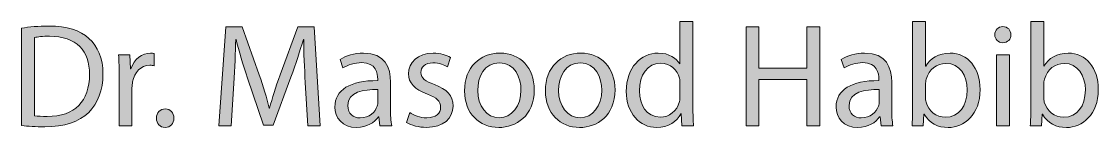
# Model space of a CAD drawing. Header units: inches. Extents: x 0.1 to 22.4, y -34.4 to -0.1.
# Drawn here: x 0.487 to 3.828, y -32.185 to -31.855 of the extents above; entities that cross this region are included whole.
import ezdxf

# ---------------------------------------------------------------- set-up
doc = ezdxf.new("R2010")
doc.units = ezdxf.units.IN
doc.header["$MEASUREMENT"] = 0
doc.layers.add('Layer 1', color=7, linetype='Continuous')

# ---------------------------------------------------------------- blocks, each defined once
blk = doc.blocks.new('block 29')
at = {"layer": 'Layer 1', "true_color": 0x231f20}
h = blk.add_hatch(color=250, dxfattribs=at)
h.dxf.hatch_style = 2
edge = h.paths.add_edge_path()
edge.add_spline(control_points=[(0.4871, -31.876), (0.5113, -31.8723), (0.5401, -31.8696), (0.5716, -31.8696), (0.6287, -31.8696), (0.6694, -31.8828), (0.6963, -31.908), (0.7237, -31.9331), (0.7397, -31.9687), (0.7397, -32.0185), (0.7397, -32.0687), (0.7242, -32.1098), (0.6954, -32.1381), (0.6666, -32.1669), (0.6191, -32.1824), (0.5593, -32.1824), (0.531, -32.1824), (0.5072, -32.1811), (0.4871, -32.1788), (0.4871, -32.1788), (0.4871, -31.876), (0.4871, -31.876)], knot_values=[0, 0, 0, 0, 1, 1, 1, 2, 2, 2, 3, 3, 3, 4, 4, 4, 5, 5, 5, 6, 6, 6, 7, 7, 7, 7], degree=3, periodic=1)
edge = h.paths.add_edge_path()
edge.add_spline(control_points=[(0.5269, -32.1482), (0.5369, -32.15), (0.5515, -32.1505), (0.5671, -32.1505), (0.652, -32.1505), (0.6981, -32.103), (0.6981, -32.0199), (0.6986, -31.9472), (0.6575, -31.9011), (0.5735, -31.9011), (0.5529, -31.9011), (0.5374, -31.9029), (0.5269, -31.9052), (0.5269, -31.9052), (0.5269, -32.1482), (0.5269, -32.1482)], knot_values=[0, 0, 0, 0, 1, 1, 1, 2, 2, 2, 3, 3, 3, 4, 4, 4, 5, 5, 5, 5], degree=3, periodic=1)
h = blk.add_hatch(color=250, dxfattribs=at)
h.dxf.hatch_style = 2
edge = h.paths.add_edge_path()
edge.add_spline(control_points=[(1.3673, -32.0445), (1.3651, -32.0016), (1.3623, -31.95), (1.3628, -31.9116), (1.3628, -31.9116), (1.3614, -31.9116), (1.3614, -31.9116), (1.3509, -31.9477), (1.3381, -31.9861), (1.3226, -32.0285), (1.3226, -32.0285), (1.2682, -32.1779), (1.2682, -32.1779), (1.2682, -32.1779), (1.2381, -32.1779), (1.2381, -32.1779), (1.2381, -32.1779), (1.1883, -32.0313), (1.1883, -32.0313), (1.1737, -31.9879), (1.1614, -31.9481), (1.1527, -31.9116), (1.1527, -31.9116), (1.1518, -31.9116), (1.1518, -31.9116), (1.1509, -31.95), (1.1486, -32.0016), (1.1458, -32.0477), (1.1458, -32.0477), (1.1376, -32.1797), (1.1376, -32.1797), (1.1376, -32.1797), (1.0997, -32.1797), (1.0997, -32.1797), (1.0997, -32.1797), (1.1212, -31.8719), (1.1212, -31.8719), (1.1212, -31.8719), (1.1719, -31.8719), (1.1719, -31.8719), (1.1719, -31.8719), (1.2244, -32.0208), (1.2244, -32.0208), (1.2372, -32.0587), (1.2477, -32.0925), (1.2554, -32.1244), (1.2554, -32.1244), (1.2568, -32.1244), (1.2568, -32.1244), (1.2646, -32.0934), (1.2755, -32.0596), (1.2892, -32.0208), (1.2892, -32.0208), (1.344, -31.8719), (1.344, -31.8719), (1.344, -31.8719), (1.3947, -31.8719), (1.3947, -31.8719), (1.3947, -31.8719), (1.4139, -32.1797), (1.4139, -32.1797), (1.4139, -32.1797), (1.3751, -32.1797), (1.3751, -32.1797), (1.3751, -32.1797), (1.3673, -32.0445), (1.3673, -32.0445)], knot_values=[0, 0, 0, 0, 1, 1, 1, 2, 2, 2, 3, 3, 3, 4, 4, 4, 5, 5, 5, 6, 6, 6, 7, 7, 7, 8, 8, 8, 9, 9, 9, 10, 10, 10, 11, 11, 11, 12, 12, 12, 13, 13, 13, 14, 14, 14, 15, 15, 15, 16, 16, 16, 17, 17, 17, 18, 18, 18, 19, 19, 19, 20, 20, 20, 21, 21, 21, 22, 22, 22, 22], degree=3, periodic=1)
h = blk.add_hatch(color=250, dxfattribs=at)
h.dxf.hatch_style = 2
edge = h.paths.add_edge_path()
edge.add_spline(control_points=[(2.5701, -31.8554), (2.5701, -31.8554), (2.5701, -32.1226), (2.5701, -32.1226), (2.5701, -32.1423), (2.5706, -32.1646), (2.5719, -32.1797), (2.5719, -32.1797), (2.5358, -32.1797), (2.5358, -32.1797), (2.5358, -32.1797), (2.534, -32.1413), (2.534, -32.1413), (2.534, -32.1413), (2.5331, -32.1413), (2.5331, -32.1413), (2.5208, -32.166), (2.4938, -32.1847), (2.4578, -32.1847), (2.4043, -32.1847), (2.3632, -32.1395), (2.3632, -32.0724), (2.3628, -31.9988), (2.4084, -31.9536), (2.4623, -31.9536), (2.4961, -31.9536), (2.5189, -31.9696), (2.529, -31.9874), (2.529, -31.9874), (2.5299, -31.9874), (2.5299, -31.9874), (2.5299, -31.9874), (2.5299, -31.8554), (2.5299, -31.8554), (2.5299, -31.8554), (2.5701, -31.8554), (2.5701, -31.8554)], knot_values=[0, 0, 0, 0, 1, 1, 1, 2, 2, 2, 3, 3, 3, 4, 4, 4, 5, 5, 5, 6, 6, 6, 7, 7, 7, 8, 8, 8, 9, 9, 9, 10, 10, 10, 11, 11, 11, 12, 12, 12, 12], degree=3, periodic=1)
edge = h.paths.add_edge_path()
edge.add_spline(control_points=[(2.5299, -32.0486), (2.5299, -32.0436), (2.5295, -32.0368), (2.5281, -32.0317), (2.5221, -32.0062), (2.5002, -31.9851), (2.4701, -31.9851), (2.4285, -31.9851), (2.4039, -32.0217), (2.4039, -32.0705), (2.4039, -32.1153), (2.4258, -32.1523), (2.4692, -32.1523), (2.4961, -32.1523), (2.5208, -32.1345), (2.5281, -32.1043), (2.5295, -32.0989), (2.5299, -32.0934), (2.5299, -32.087), (2.5299, -32.087), (2.5299, -32.0486), (2.5299, -32.0486)], knot_values=[0, 0, 0, 0, 1, 1, 1, 2, 2, 2, 3, 3, 3, 4, 4, 4, 5, 5, 5, 6, 6, 6, 7, 7, 7, 7], degree=3, periodic=1)
h = blk.add_hatch(color=250, dxfattribs=at)
h.dxf.hatch_style = 2
h.paths.add_polyline_path([(2.7748, -31.8719), (2.7748, -32.0007), (2.9237, -32.0007), (2.9237, -31.8719), (2.9638, -31.8719), (2.9638, -32.1797), (2.9237, -32.1797), (2.9237, -32.0354), (2.7748, -32.0354), (2.7748, -32.1797), (2.735, -32.1797), (2.735, -31.8719)])
h = blk.add_hatch(color=250, dxfattribs=at)
h.dxf.hatch_style = 2
edge = h.paths.add_edge_path()
edge.add_spline(control_points=[(3.2499, -32.1797), (3.2508, -32.1646), (3.2517, -32.1423), (3.2517, -32.1226), (3.2517, -32.1226), (3.2517, -31.8554), (3.2517, -31.8554), (3.2517, -31.8554), (3.2914, -31.8554), (3.2914, -31.8554), (3.2914, -31.8554), (3.2914, -31.9943), (3.2914, -31.9943), (3.2914, -31.9943), (3.2923, -31.9943), (3.2923, -31.9943), (3.3065, -31.9696), (3.3321, -31.9536), (3.3677, -31.9536), (3.4225, -31.9536), (3.4613, -31.9993), (3.4609, -32.0664), (3.4609, -32.1455), (3.4111, -32.1847), (3.3617, -32.1847), (3.3298, -32.1847), (3.3042, -32.1724), (3.2878, -32.1432), (3.2878, -32.1432), (3.2864, -32.1432), (3.2864, -32.1432), (3.2864, -32.1432), (3.2846, -32.1797), (3.2846, -32.1797), (3.2846, -32.1797), (3.2499, -32.1797), (3.2499, -32.1797)], knot_values=[0, 0, 0, 0, 1, 1, 1, 2, 2, 2, 3, 3, 3, 4, 4, 4, 5, 5, 5, 6, 6, 6, 7, 7, 7, 8, 8, 8, 9, 9, 9, 10, 10, 10, 11, 11, 11, 12, 12, 12, 12], degree=3, periodic=1)
edge = h.paths.add_edge_path()
edge.add_spline(control_points=[(3.2914, -32.0911), (3.2914, -32.0961), (3.2923, -32.1011), (3.2932, -32.1057), (3.301, -32.1336), (3.3243, -32.1528), (3.3535, -32.1528), (3.3955, -32.1528), (3.4207, -32.1185), (3.4207, -32.0678), (3.4207, -32.0235), (3.3978, -31.9856), (3.3549, -31.9856), (3.3275, -31.9856), (3.3019, -32.0043), (3.2937, -32.0349), (3.2928, -32.0395), (3.2914, -32.045), (3.2914, -32.0514), (3.2914, -32.0514), (3.2914, -32.0911), (3.2914, -32.0911)], knot_values=[0, 0, 0, 0, 1, 1, 1, 2, 2, 2, 3, 3, 3, 4, 4, 4, 5, 5, 5, 6, 6, 6, 7, 7, 7, 7], degree=3, periodic=1)
h = blk.add_hatch(color=250, dxfattribs=at)
h.dxf.hatch_style = 2
edge = h.paths.add_edge_path()
edge.add_spline(control_points=[(3.5564, -31.8965), (3.5568, -31.9103), (3.5468, -31.9212), (3.5308, -31.9212), (3.5166, -31.9212), (3.5066, -31.9103), (3.5066, -31.8965), (3.5066, -31.8824), (3.5171, -31.8714), (3.5317, -31.8714), (3.5468, -31.8714), (3.5564, -31.8824), (3.5564, -31.8965)], knot_values=[0, 0, 0, 0, 1, 1, 1, 2, 2, 2, 3, 3, 3, 4, 4, 4, 4], degree=3, periodic=1)
h.paths.add_polyline_path([(3.5116, -32.1797), (3.5116, -31.9587), (3.5518, -31.9587), (3.5518, -32.1797)])
h = blk.add_hatch(color=250, dxfattribs=at)
h.dxf.hatch_style = 2
edge = h.paths.add_edge_path()
edge.add_spline(control_points=[(3.6167, -32.1797), (3.6176, -32.1646), (3.6185, -32.1423), (3.6185, -32.1226), (3.6185, -32.1226), (3.6185, -31.8554), (3.6185, -31.8554), (3.6185, -31.8554), (3.6582, -31.8554), (3.6582, -31.8554), (3.6582, -31.8554), (3.6582, -31.9943), (3.6582, -31.9943), (3.6582, -31.9943), (3.6591, -31.9943), (3.6591, -31.9943), (3.6733, -31.9696), (3.6989, -31.9536), (3.7345, -31.9536), (3.7893, -31.9536), (3.8281, -31.9993), (3.8277, -32.0664), (3.8277, -32.1455), (3.7779, -32.1847), (3.7286, -32.1847), (3.6966, -32.1847), (3.671, -32.1724), (3.6546, -32.1432), (3.6546, -32.1432), (3.6532, -32.1432), (3.6532, -32.1432), (3.6532, -32.1432), (3.6514, -32.1797), (3.6514, -32.1797), (3.6514, -32.1797), (3.6167, -32.1797), (3.6167, -32.1797)], knot_values=[0, 0, 0, 0, 1, 1, 1, 2, 2, 2, 3, 3, 3, 4, 4, 4, 5, 5, 5, 6, 6, 6, 7, 7, 7, 8, 8, 8, 9, 9, 9, 10, 10, 10, 11, 11, 11, 12, 12, 12, 12], degree=3, periodic=1)
edge = h.paths.add_edge_path()
edge.add_spline(control_points=[(3.6582, -32.0911), (3.6582, -32.0961), (3.6591, -32.1011), (3.66, -32.1057), (3.6678, -32.1336), (3.6911, -32.1528), (3.7203, -32.1528), (3.7623, -32.1528), (3.7875, -32.1185), (3.7875, -32.0678), (3.7875, -32.0235), (3.7646, -31.9856), (3.7217, -31.9856), (3.6943, -31.9856), (3.6687, -32.0043), (3.6605, -32.0349), (3.6596, -32.0395), (3.6582, -32.045), (3.6582, -32.0514), (3.6582, -32.0514), (3.6582, -32.0911), (3.6582, -32.0911)], knot_values=[0, 0, 0, 0, 1, 1, 1, 2, 2, 2, 3, 3, 3, 4, 4, 4, 5, 5, 5, 6, 6, 6, 7, 7, 7, 7], degree=3, periodic=1)
h = blk.add_hatch(color=250, dxfattribs=at)
h.dxf.hatch_style = 2
edge = h.paths.add_edge_path()
edge.add_spline(control_points=[(0.79, -32.0276), (0.79, -32.0016), (0.7895, -31.9792), (0.7882, -31.9587), (0.7882, -31.9587), (0.8233, -31.9587), (0.8233, -31.9587), (0.8233, -31.9587), (0.8247, -32.002), (0.8247, -32.002), (0.8247, -32.002), (0.8265, -32.002), (0.8265, -32.002), (0.8366, -31.9724), (0.8608, -31.9536), (0.8877, -31.9536), (0.8923, -31.9536), (0.8955, -31.9541), (0.8991, -31.955), (0.8991, -31.955), (0.8991, -31.9929), (0.8991, -31.9929), (0.895, -31.992), (0.8909, -31.9915), (0.8855, -31.9915), (0.8571, -31.9915), (0.837, -32.013), (0.8316, -32.0431), (0.8306, -32.0486), (0.8297, -32.055), (0.8297, -32.0619), (0.8297, -32.0619), (0.8297, -32.1797), (0.8297, -32.1797), (0.8297, -32.1797), (0.79, -32.1797), (0.79, -32.1797), (0.79, -32.1797), (0.79, -32.0276), (0.79, -32.0276)], knot_values=[0, 0, 0, 0, 1, 1, 1, 2, 2, 2, 3, 3, 3, 4, 4, 4, 5, 5, 5, 6, 6, 6, 7, 7, 7, 8, 8, 8, 9, 9, 9, 10, 10, 10, 11, 11, 11, 12, 12, 12, 13, 13, 13, 13], degree=3, periodic=1)
h = blk.add_hatch(color=250, dxfattribs=at)
h.dxf.hatch_style = 2
edge = h.paths.add_edge_path()
edge.add_spline(control_points=[(1.599, -32.1797), (1.599, -32.1797), (1.5958, -32.1518), (1.5958, -32.1518), (1.5958, -32.1518), (1.5944, -32.1518), (1.5944, -32.1518), (1.5821, -32.1692), (1.5583, -32.1847), (1.5268, -32.1847), (1.482, -32.1847), (1.4592, -32.1532), (1.4592, -32.1212), (1.4592, -32.0678), (1.5067, -32.0386), (1.5921, -32.039), (1.5921, -32.039), (1.5921, -32.0345), (1.5921, -32.0345), (1.5921, -32.0162), (1.5871, -31.9833), (1.5419, -31.9833), (1.5213, -31.9833), (1.4999, -31.9897), (1.4843, -31.9998), (1.4843, -31.9998), (1.4752, -31.9733), (1.4752, -31.9733), (1.4935, -31.9614), (1.5199, -31.9536), (1.5478, -31.9536), (1.6154, -31.9536), (1.6318, -31.9998), (1.6318, -32.0441), (1.6318, -32.0441), (1.6318, -32.1267), (1.6318, -32.1267), (1.6318, -32.1459), (1.6328, -32.1646), (1.6355, -32.1797), (1.6355, -32.1797), (1.599, -32.1797), (1.599, -32.1797)], knot_values=[0, 0, 0, 0, 1, 1, 1, 2, 2, 2, 3, 3, 3, 4, 4, 4, 5, 5, 5, 6, 6, 6, 7, 7, 7, 8, 8, 8, 9, 9, 9, 10, 10, 10, 11, 11, 11, 12, 12, 12, 13, 13, 13, 14, 14, 14, 14], degree=3, periodic=1)
edge = h.paths.add_edge_path()
edge.add_spline(control_points=[(1.593, -32.0669), (1.5492, -32.066), (1.4994, -32.0737), (1.4994, -32.1167), (1.4994, -32.1427), (1.5167, -32.155), (1.5373, -32.155), (1.5661, -32.155), (1.5843, -32.1368), (1.5907, -32.118), (1.5921, -32.1139), (1.593, -32.1094), (1.593, -32.1053), (1.593, -32.1053), (1.593, -32.0669), (1.593, -32.0669)], knot_values=[0, 0, 0, 0, 1, 1, 1, 2, 2, 2, 3, 3, 3, 4, 4, 4, 5, 5, 5, 5], degree=3, periodic=1)
h = blk.add_hatch(color=250, dxfattribs=at)
h.dxf.hatch_style = 2
edge = h.paths.add_edge_path()
edge.add_spline(control_points=[(1.6913, -32.1386), (1.7031, -32.1464), (1.7241, -32.1546), (1.7442, -32.1546), (1.7735, -32.1546), (1.7872, -32.14), (1.7872, -32.1217), (1.7872, -32.1025), (1.7758, -32.092), (1.7461, -32.0811), (1.7063, -32.0669), (1.6876, -32.045), (1.6876, -32.0185), (1.6876, -31.9829), (1.7164, -31.9536), (1.7639, -31.9536), (1.7862, -31.9536), (1.8059, -31.96), (1.8182, -31.9673), (1.8182, -31.9673), (1.8082, -31.9966), (1.8082, -31.9966), (1.7995, -31.9911), (1.7835, -31.9838), (1.763, -31.9838), (1.7392, -31.9838), (1.726, -31.9975), (1.726, -32.0139), (1.726, -32.0322), (1.7392, -32.0404), (1.768, -32.0514), (1.8063, -32.066), (1.826, -32.0852), (1.826, -32.118), (1.826, -32.1569), (1.7958, -32.1843), (1.7433, -32.1843), (1.7191, -32.1843), (1.6967, -32.1783), (1.6812, -32.1692), (1.6812, -32.1692), (1.6913, -32.1386), (1.6913, -32.1386)], knot_values=[0, 0, 0, 0, 1, 1, 1, 2, 2, 2, 3, 3, 3, 4, 4, 4, 5, 5, 5, 6, 6, 6, 7, 7, 7, 8, 8, 8, 9, 9, 9, 10, 10, 10, 11, 11, 11, 12, 12, 12, 13, 13, 13, 14, 14, 14, 14], degree=3, periodic=1)
h = blk.add_hatch(color=250, dxfattribs=at)
h.dxf.hatch_style = 2
edge = h.paths.add_edge_path()
edge.add_spline(control_points=[(2.0777, -32.0674), (2.0777, -32.1491), (2.021, -32.1847), (1.9676, -32.1847), (1.9078, -32.1847), (1.8616, -32.1409), (1.8616, -32.071), (1.8616, -31.997), (1.9101, -31.9536), (1.9713, -31.9536), (2.0347, -31.9536), (2.0777, -31.9998), (2.0777, -32.0674)], knot_values=[0, 0, 0, 0, 1, 1, 1, 2, 2, 2, 3, 3, 3, 4, 4, 4, 4], degree=3, periodic=1)
edge = h.paths.add_edge_path()
edge.add_spline(control_points=[(1.9023, -32.0696), (1.9023, -32.118), (1.9302, -32.1546), (1.9694, -32.1546), (2.0078, -32.1546), (2.0366, -32.1185), (2.0366, -32.0687), (2.0366, -32.0313), (2.0178, -31.9838), (1.9703, -31.9838), (1.9228, -31.9838), (1.9023, -32.0276), (1.9023, -32.0696)], knot_values=[0, 0, 0, 0, 1, 1, 1, 2, 2, 2, 3, 3, 3, 4, 4, 4, 4], degree=3, periodic=1)
h = blk.add_hatch(color=250, dxfattribs=at)
h.dxf.hatch_style = 2
edge = h.paths.add_edge_path()
edge.add_spline(control_points=[(2.3285, -32.0674), (2.3285, -32.1491), (2.2718, -32.1847), (2.2184, -32.1847), (2.1586, -32.1847), (2.1124, -32.1409), (2.1124, -32.071), (2.1124, -31.997), (2.1608, -31.9536), (2.222, -31.9536), (2.2855, -31.9536), (2.3285, -31.9998), (2.3285, -32.0674)], knot_values=[0, 0, 0, 0, 1, 1, 1, 2, 2, 2, 3, 3, 3, 4, 4, 4, 4], degree=3, periodic=1)
edge = h.paths.add_edge_path()
edge.add_spline(control_points=[(2.1531, -32.0696), (2.1531, -32.118), (2.1809, -32.1546), (2.2202, -32.1546), (2.2586, -32.1546), (2.2873, -32.1185), (2.2873, -32.0687), (2.2873, -32.0313), (2.2686, -31.9838), (2.2211, -31.9838), (2.1736, -31.9838), (2.1531, -32.0276), (2.1531, -32.0696)], knot_values=[0, 0, 0, 0, 1, 1, 1, 2, 2, 2, 3, 3, 3, 4, 4, 4, 4], degree=3, periodic=1)
h = blk.add_hatch(color=250, dxfattribs=at)
h.dxf.hatch_style = 2
edge = h.paths.add_edge_path()
edge.add_spline(control_points=[(3.1539, -32.1797), (3.1539, -32.1797), (3.1507, -32.1518), (3.1507, -32.1518), (3.1507, -32.1518), (3.1493, -32.1518), (3.1493, -32.1518), (3.137, -32.1692), (3.1133, -32.1847), (3.0817, -32.1847), (3.037, -32.1847), (3.0142, -32.1532), (3.0142, -32.1212), (3.0142, -32.0678), (3.0617, -32.0386), (3.1471, -32.039), (3.1471, -32.039), (3.1471, -32.0345), (3.1471, -32.0345), (3.1471, -32.0162), (3.142, -31.9833), (3.0968, -31.9833), (3.0763, -31.9833), (3.0548, -31.9897), (3.0393, -31.9998), (3.0393, -31.9998), (3.0301, -31.9733), (3.0301, -31.9733), (3.0484, -31.9614), (3.0749, -31.9536), (3.1028, -31.9536), (3.1703, -31.9536), (3.1868, -31.9998), (3.1868, -32.0441), (3.1868, -32.0441), (3.1868, -32.1267), (3.1868, -32.1267), (3.1868, -32.1459), (3.1877, -32.1646), (3.1904, -32.1797), (3.1904, -32.1797), (3.1539, -32.1797), (3.1539, -32.1797)], knot_values=[0, 0, 0, 0, 1, 1, 1, 2, 2, 2, 3, 3, 3, 4, 4, 4, 5, 5, 5, 6, 6, 6, 7, 7, 7, 8, 8, 8, 9, 9, 9, 10, 10, 10, 11, 11, 11, 12, 12, 12, 13, 13, 13, 14, 14, 14, 14], degree=3, periodic=1)
edge = h.paths.add_edge_path()
edge.add_spline(control_points=[(3.148, -32.0669), (3.1041, -32.066), (3.0543, -32.0737), (3.0543, -32.1167), (3.0543, -32.1427), (3.0717, -32.155), (3.0923, -32.155), (3.121, -32.155), (3.1393, -32.1368), (3.1457, -32.118), (3.1471, -32.1139), (3.148, -32.1094), (3.148, -32.1053), (3.148, -32.1053), (3.148, -32.0669), (3.148, -32.0669)], knot_values=[0, 0, 0, 0, 1, 1, 1, 2, 2, 2, 3, 3, 3, 4, 4, 4, 5, 5, 5, 5], degree=3, periodic=1)
h = blk.add_hatch(color=250, dxfattribs=at)
h.dxf.hatch_style = 2
edge = h.paths.add_edge_path()
edge.add_spline(control_points=[(0.9056, -32.156), (0.9056, -32.1391), (0.917, -32.1272), (0.933, -32.1272), (0.949, -32.1272), (0.9599, -32.1391), (0.9599, -32.156), (0.9599, -32.1724), (0.9494, -32.1847), (0.9325, -32.1847), (0.9165, -32.1847), (0.9056, -32.1724), (0.9056, -32.156)], knot_values=[0, 0, 0, 0, 1, 1, 1, 2, 2, 2, 3, 3, 3, 4, 4, 4, 4], degree=3, periodic=1)
at = {"layer": 'Layer 1', "lineweight": 0}
for points in [[(2.7748, -31.8719), (2.7748, -32.0007), (2.9237, -32.0007), (2.9237, -31.8719), (2.9638, -31.8719), (2.9638, -32.1797), (2.9237, -32.1797), (2.9237, -32.0354), (2.7748, -32.0354), (2.7748, -32.1797), (2.735, -32.1797), (2.735, -31.8719), (2.7748, -31.8719)], [(3.5116, -32.1797), (3.5116, -31.9587), (3.5518, -31.9587), (3.5518, -32.1797), (3.5116, -32.1797)]]:
    blk.add_lwpolyline(points, dxfattribs=at)
for points, knots in [([(0.4871, -31.876), (0.5113, -31.8723), (0.5401, -31.8696), (0.5716, -31.8696), (0.6287, -31.8696), (0.6694, -31.8828), (0.6963, -31.908), (0.7237, -31.9331), (0.7397, -31.9687), (0.7397, -32.0185), (0.7397, -32.0687), (0.7242, -32.1098), (0.6954, -32.1381), (0.6666, -32.1669), (0.6191, -32.1824), (0.5593, -32.1824), (0.531, -32.1824), (0.5072, -32.1811), (0.4871, -32.1788), (0.4871, -32.1788), (0.4871, -31.876), (0.4871, -31.876)], [0, 0, 0, 0, 1, 1, 1, 2, 2, 2, 3, 3, 3, 4, 4, 4, 5, 5, 5, 6, 6, 6, 7, 7, 7, 7]), ([(1.3673, -32.0445), (1.3651, -32.0016), (1.3623, -31.95), (1.3628, -31.9116), (1.3628, -31.9116), (1.3614, -31.9116), (1.3614, -31.9116), (1.3509, -31.9477), (1.3381, -31.9861), (1.3226, -32.0285), (1.3226, -32.0285), (1.2682, -32.1779), (1.2682, -32.1779), (1.2682, -32.1779), (1.2381, -32.1779), (1.2381, -32.1779), (1.2381, -32.1779), (1.1883, -32.0313), (1.1883, -32.0313), (1.1737, -31.9879), (1.1614, -31.9481), (1.1527, -31.9116), (1.1527, -31.9116), (1.1518, -31.9116), (1.1518, -31.9116), (1.1509, -31.95), (1.1486, -32.0016), (1.1458, -32.0477), (1.1458, -32.0477), (1.1376, -32.1797), (1.1376, -32.1797), (1.1376, -32.1797), (1.0997, -32.1797), (1.0997, -32.1797), (1.0997, -32.1797), (1.1212, -31.8719), (1.1212, -31.8719), (1.1212, -31.8719), (1.1719, -31.8719), (1.1719, -31.8719), (1.1719, -31.8719), (1.2244, -32.0208), (1.2244, -32.0208), (1.2372, -32.0587), (1.2477, -32.0925), (1.2554, -32.1244), (1.2554, -32.1244), (1.2568, -32.1244), (1.2568, -32.1244), (1.2646, -32.0934), (1.2755, -32.0596), (1.2892, -32.0208), (1.2892, -32.0208), (1.344, -31.8719), (1.344, -31.8719), (1.344, -31.8719), (1.3947, -31.8719), (1.3947, -31.8719), (1.3947, -31.8719), (1.4139, -32.1797), (1.4139, -32.1797), (1.4139, -32.1797), (1.3751, -32.1797), (1.3751, -32.1797), (1.3751, -32.1797), (1.3673, -32.0445), (1.3673, -32.0445)], [0, 0, 0, 0, 1, 1, 1, 2, 2, 2, 3, 3, 3, 4, 4, 4, 5, 5, 5, 6, 6, 6, 7, 7, 7, 8, 8, 8, 9, 9, 9, 10, 10, 10, 11, 11, 11, 12, 12, 12, 13, 13, 13, 14, 14, 14, 15, 15, 15, 16, 16, 16, 17, 17, 17, 18, 18, 18, 19, 19, 19, 20, 20, 20, 21, 21, 21, 22, 22, 22, 22]), ([(2.5701, -31.8554), (2.5701, -31.8554), (2.5701, -32.1226), (2.5701, -32.1226), (2.5701, -32.1423), (2.5706, -32.1646), (2.5719, -32.1797), (2.5719, -32.1797), (2.5358, -32.1797), (2.5358, -32.1797), (2.5358, -32.1797), (2.534, -32.1413), (2.534, -32.1413), (2.534, -32.1413), (2.5331, -32.1413), (2.5331, -32.1413), (2.5208, -32.166), (2.4938, -32.1847), (2.4578, -32.1847), (2.4043, -32.1847), (2.3632, -32.1395), (2.3632, -32.0724), (2.3628, -31.9988), (2.4084, -31.9536), (2.4623, -31.9536), (2.4961, -31.9536), (2.5189, -31.9696), (2.529, -31.9874), (2.529, -31.9874), (2.5299, -31.9874), (2.5299, -31.9874), (2.5299, -31.9874), (2.5299, -31.8554), (2.5299, -31.8554), (2.5299, -31.8554), (2.5701, -31.8554), (2.5701, -31.8554)], [0, 0, 0, 0, 1, 1, 1, 2, 2, 2, 3, 3, 3, 4, 4, 4, 5, 5, 5, 6, 6, 6, 7, 7, 7, 8, 8, 8, 9, 9, 9, 10, 10, 10, 11, 11, 11, 12, 12, 12, 12]), ([(3.2499, -32.1797), (3.2508, -32.1646), (3.2517, -32.1423), (3.2517, -32.1226), (3.2517, -32.1226), (3.2517, -31.8554), (3.2517, -31.8554), (3.2517, -31.8554), (3.2914, -31.8554), (3.2914, -31.8554), (3.2914, -31.8554), (3.2914, -31.9943), (3.2914, -31.9943), (3.2914, -31.9943), (3.2923, -31.9943), (3.2923, -31.9943), (3.3065, -31.9696), (3.3321, -31.9536), (3.3677, -31.9536), (3.4225, -31.9536), (3.4613, -31.9993), (3.4609, -32.0664), (3.4609, -32.1455), (3.4111, -32.1847), (3.3617, -32.1847), (3.3298, -32.1847), (3.3042, -32.1724), (3.2878, -32.1432), (3.2878, -32.1432), (3.2864, -32.1432), (3.2864, -32.1432), (3.2864, -32.1432), (3.2846, -32.1797), (3.2846, -32.1797), (3.2846, -32.1797), (3.2499, -32.1797), (3.2499, -32.1797)], [0, 0, 0, 0, 1, 1, 1, 2, 2, 2, 3, 3, 3, 4, 4, 4, 5, 5, 5, 6, 6, 6, 7, 7, 7, 8, 8, 8, 9, 9, 9, 10, 10, 10, 11, 11, 11, 12, 12, 12, 12]), ([(3.5564, -31.8965), (3.5568, -31.9103), (3.5468, -31.9212), (3.5308, -31.9212), (3.5166, -31.9212), (3.5066, -31.9103), (3.5066, -31.8965), (3.5066, -31.8824), (3.5171, -31.8714), (3.5317, -31.8714), (3.5468, -31.8714), (3.5564, -31.8824), (3.5564, -31.8965)], [0, 0, 0, 0, 1, 1, 1, 2, 2, 2, 3, 3, 3, 4, 4, 4, 4]), ([(3.6167, -32.1797), (3.6176, -32.1646), (3.6185, -32.1423), (3.6185, -32.1226), (3.6185, -32.1226), (3.6185, -31.8554), (3.6185, -31.8554), (3.6185, -31.8554), (3.6582, -31.8554), (3.6582, -31.8554), (3.6582, -31.8554), (3.6582, -31.9943), (3.6582, -31.9943), (3.6582, -31.9943), (3.6591, -31.9943), (3.6591, -31.9943), (3.6733, -31.9696), (3.6989, -31.9536), (3.7345, -31.9536), (3.7893, -31.9536), (3.8281, -31.9993), (3.8277, -32.0664), (3.8277, -32.1455), (3.7779, -32.1847), (3.7286, -32.1847), (3.6966, -32.1847), (3.671, -32.1724), (3.6546, -32.1432), (3.6546, -32.1432), (3.6532, -32.1432), (3.6532, -32.1432), (3.6532, -32.1432), (3.6514, -32.1797), (3.6514, -32.1797), (3.6514, -32.1797), (3.6167, -32.1797), (3.6167, -32.1797)], [0, 0, 0, 0, 1, 1, 1, 2, 2, 2, 3, 3, 3, 4, 4, 4, 5, 5, 5, 6, 6, 6, 7, 7, 7, 8, 8, 8, 9, 9, 9, 10, 10, 10, 11, 11, 11, 12, 12, 12, 12]), ([(0.5269, -32.1482), (0.5369, -32.15), (0.5515, -32.1505), (0.5671, -32.1505), (0.652, -32.1505), (0.6981, -32.103), (0.6981, -32.0199), (0.6986, -31.9472), (0.6575, -31.9011), (0.5735, -31.9011), (0.5529, -31.9011), (0.5374, -31.9029), (0.5269, -31.9052), (0.5269, -31.9052), (0.5269, -32.1482), (0.5269, -32.1482)], [0, 0, 0, 0, 1, 1, 1, 2, 2, 2, 3, 3, 3, 4, 4, 4, 5, 5, 5, 5]), ([(0.79, -32.0276), (0.79, -32.0016), (0.7895, -31.9792), (0.7882, -31.9587), (0.7882, -31.9587), (0.8233, -31.9587), (0.8233, -31.9587), (0.8233, -31.9587), (0.8247, -32.002), (0.8247, -32.002), (0.8247, -32.002), (0.8265, -32.002), (0.8265, -32.002), (0.8366, -31.9724), (0.8608, -31.9536), (0.8877, -31.9536), (0.8923, -31.9536), (0.8955, -31.9541), (0.8991, -31.955), (0.8991, -31.955), (0.8991, -31.9929), (0.8991, -31.9929), (0.895, -31.992), (0.8909, -31.9915), (0.8855, -31.9915), (0.8571, -31.9915), (0.837, -32.013), (0.8316, -32.0431), (0.8306, -32.0486), (0.8297, -32.055), (0.8297, -32.0619), (0.8297, -32.0619), (0.8297, -32.1797), (0.8297, -32.1797), (0.8297, -32.1797), (0.79, -32.1797), (0.79, -32.1797), (0.79, -32.1797), (0.79, -32.0276), (0.79, -32.0276)], [0, 0, 0, 0, 1, 1, 1, 2, 2, 2, 3, 3, 3, 4, 4, 4, 5, 5, 5, 6, 6, 6, 7, 7, 7, 8, 8, 8, 9, 9, 9, 10, 10, 10, 11, 11, 11, 12, 12, 12, 13, 13, 13, 13]), ([(1.599, -32.1797), (1.599, -32.1797), (1.5958, -32.1518), (1.5958, -32.1518), (1.5958, -32.1518), (1.5944, -32.1518), (1.5944, -32.1518), (1.5821, -32.1692), (1.5583, -32.1847), (1.5268, -32.1847), (1.482, -32.1847), (1.4592, -32.1532), (1.4592, -32.1212), (1.4592, -32.0678), (1.5067, -32.0386), (1.5921, -32.039), (1.5921, -32.039), (1.5921, -32.0345), (1.5921, -32.0345), (1.5921, -32.0162), (1.5871, -31.9833), (1.5419, -31.9833), (1.5213, -31.9833), (1.4999, -31.9897), (1.4843, -31.9998), (1.4843, -31.9998), (1.4752, -31.9733), (1.4752, -31.9733), (1.4935, -31.9614), (1.5199, -31.9536), (1.5478, -31.9536), (1.6154, -31.9536), (1.6318, -31.9998), (1.6318, -32.0441), (1.6318, -32.0441), (1.6318, -32.1267), (1.6318, -32.1267), (1.6318, -32.1459), (1.6328, -32.1646), (1.6355, -32.1797), (1.6355, -32.1797), (1.599, -32.1797), (1.599, -32.1797)], [0, 0, 0, 0, 1, 1, 1, 2, 2, 2, 3, 3, 3, 4, 4, 4, 5, 5, 5, 6, 6, 6, 7, 7, 7, 8, 8, 8, 9, 9, 9, 10, 10, 10, 11, 11, 11, 12, 12, 12, 13, 13, 13, 14, 14, 14, 14]), ([(1.6913, -32.1386), (1.7031, -32.1464), (1.7241, -32.1546), (1.7442, -32.1546), (1.7735, -32.1546), (1.7872, -32.14), (1.7872, -32.1217), (1.7872, -32.1025), (1.7758, -32.092), (1.7461, -32.0811), (1.7063, -32.0669), (1.6876, -32.045), (1.6876, -32.0185), (1.6876, -31.9829), (1.7164, -31.9536), (1.7639, -31.9536), (1.7862, -31.9536), (1.8059, -31.96), (1.8182, -31.9673), (1.8182, -31.9673), (1.8082, -31.9966), (1.8082, -31.9966), (1.7995, -31.9911), (1.7835, -31.9838), (1.763, -31.9838), (1.7392, -31.9838), (1.726, -31.9975), (1.726, -32.0139), (1.726, -32.0322), (1.7392, -32.0404), (1.768, -32.0514), (1.8063, -32.066), (1.826, -32.0852), (1.826, -32.118), (1.826, -32.1569), (1.7958, -32.1843), (1.7433, -32.1843), (1.7191, -32.1843), (1.6967, -32.1783), (1.6812, -32.1692), (1.6812, -32.1692), (1.6913, -32.1386), (1.6913, -32.1386)], [0, 0, 0, 0, 1, 1, 1, 2, 2, 2, 3, 3, 3, 4, 4, 4, 5, 5, 5, 6, 6, 6, 7, 7, 7, 8, 8, 8, 9, 9, 9, 10, 10, 10, 11, 11, 11, 12, 12, 12, 13, 13, 13, 14, 14, 14, 14]), ([(2.0777, -32.0674), (2.0777, -32.1491), (2.021, -32.1847), (1.9676, -32.1847), (1.9078, -32.1847), (1.8616, -32.1409), (1.8616, -32.071), (1.8616, -31.997), (1.9101, -31.9536), (1.9713, -31.9536), (2.0347, -31.9536), (2.0777, -31.9998), (2.0777, -32.0674)], [0, 0, 0, 0, 1, 1, 1, 2, 2, 2, 3, 3, 3, 4, 4, 4, 4]), ([(2.3285, -32.0674), (2.3285, -32.1491), (2.2718, -32.1847), (2.2184, -32.1847), (2.1586, -32.1847), (2.1124, -32.1409), (2.1124, -32.071), (2.1124, -31.997), (2.1608, -31.9536), (2.222, -31.9536), (2.2855, -31.9536), (2.3285, -31.9998), (2.3285, -32.0674)], [0, 0, 0, 0, 1, 1, 1, 2, 2, 2, 3, 3, 3, 4, 4, 4, 4]), ([(3.1539, -32.1797), (3.1539, -32.1797), (3.1507, -32.1518), (3.1507, -32.1518), (3.1507, -32.1518), (3.1493, -32.1518), (3.1493, -32.1518), (3.137, -32.1692), (3.1133, -32.1847), (3.0817, -32.1847), (3.037, -32.1847), (3.0142, -32.1532), (3.0142, -32.1212), (3.0142, -32.0678), (3.0617, -32.0386), (3.1471, -32.039), (3.1471, -32.039), (3.1471, -32.0345), (3.1471, -32.0345), (3.1471, -32.0162), (3.142, -31.9833), (3.0968, -31.9833), (3.0763, -31.9833), (3.0548, -31.9897), (3.0393, -31.9998), (3.0393, -31.9998), (3.0301, -31.9733), (3.0301, -31.9733), (3.0484, -31.9614), (3.0749, -31.9536), (3.1028, -31.9536), (3.1703, -31.9536), (3.1868, -31.9998), (3.1868, -32.0441), (3.1868, -32.0441), (3.1868, -32.1267), (3.1868, -32.1267), (3.1868, -32.1459), (3.1877, -32.1646), (3.1904, -32.1797), (3.1904, -32.1797), (3.1539, -32.1797), (3.1539, -32.1797)], [0, 0, 0, 0, 1, 1, 1, 2, 2, 2, 3, 3, 3, 4, 4, 4, 5, 5, 5, 6, 6, 6, 7, 7, 7, 8, 8, 8, 9, 9, 9, 10, 10, 10, 11, 11, 11, 12, 12, 12, 13, 13, 13, 14, 14, 14, 14]), ([(1.9023, -32.0696), (1.9023, -32.118), (1.9302, -32.1546), (1.9694, -32.1546), (2.0078, -32.1546), (2.0366, -32.1185), (2.0366, -32.0687), (2.0366, -32.0313), (2.0178, -31.9838), (1.9703, -31.9838), (1.9228, -31.9838), (1.9023, -32.0276), (1.9023, -32.0696)], [0, 0, 0, 0, 1, 1, 1, 2, 2, 2, 3, 3, 3, 4, 4, 4, 4]), ([(2.1531, -32.0696), (2.1531, -32.118), (2.1809, -32.1546), (2.2202, -32.1546), (2.2586, -32.1546), (2.2873, -32.1185), (2.2873, -32.0687), (2.2873, -32.0313), (2.2686, -31.9838), (2.2211, -31.9838), (2.1736, -31.9838), (2.1531, -32.0276), (2.1531, -32.0696)], [0, 0, 0, 0, 1, 1, 1, 2, 2, 2, 3, 3, 3, 4, 4, 4, 4]), ([(2.5299, -32.0486), (2.5299, -32.0436), (2.5295, -32.0368), (2.5281, -32.0317), (2.5221, -32.0062), (2.5002, -31.9851), (2.4701, -31.9851), (2.4285, -31.9851), (2.4039, -32.0217), (2.4039, -32.0705), (2.4039, -32.1153), (2.4258, -32.1523), (2.4692, -32.1523), (2.4961, -32.1523), (2.5208, -32.1345), (2.5281, -32.1043), (2.5295, -32.0989), (2.5299, -32.0934), (2.5299, -32.087), (2.5299, -32.087), (2.5299, -32.0486), (2.5299, -32.0486)], [0, 0, 0, 0, 1, 1, 1, 2, 2, 2, 3, 3, 3, 4, 4, 4, 5, 5, 5, 6, 6, 6, 7, 7, 7, 7]), ([(3.2914, -32.0911), (3.2914, -32.0961), (3.2923, -32.1011), (3.2932, -32.1057), (3.301, -32.1336), (3.3243, -32.1528), (3.3535, -32.1528), (3.3955, -32.1528), (3.4207, -32.1185), (3.4207, -32.0678), (3.4207, -32.0235), (3.3978, -31.9856), (3.3549, -31.9856), (3.3275, -31.9856), (3.3019, -32.0043), (3.2937, -32.0349), (3.2928, -32.0395), (3.2914, -32.045), (3.2914, -32.0514), (3.2914, -32.0514), (3.2914, -32.0911), (3.2914, -32.0911)], [0, 0, 0, 0, 1, 1, 1, 2, 2, 2, 3, 3, 3, 4, 4, 4, 5, 5, 5, 6, 6, 6, 7, 7, 7, 7]), ([(3.6582, -32.0911), (3.6582, -32.0961), (3.6591, -32.1011), (3.66, -32.1057), (3.6678, -32.1336), (3.6911, -32.1528), (3.7203, -32.1528), (3.7623, -32.1528), (3.7875, -32.1185), (3.7875, -32.0678), (3.7875, -32.0235), (3.7646, -31.9856), (3.7217, -31.9856), (3.6943, -31.9856), (3.6687, -32.0043), (3.6605, -32.0349), (3.6596, -32.0395), (3.6582, -32.045), (3.6582, -32.0514), (3.6582, -32.0514), (3.6582, -32.0911), (3.6582, -32.0911)], [0, 0, 0, 0, 1, 1, 1, 2, 2, 2, 3, 3, 3, 4, 4, 4, 5, 5, 5, 6, 6, 6, 7, 7, 7, 7]), ([(1.593, -32.0669), (1.5492, -32.066), (1.4994, -32.0737), (1.4994, -32.1167), (1.4994, -32.1427), (1.5167, -32.155), (1.5373, -32.155), (1.5661, -32.155), (1.5843, -32.1368), (1.5907, -32.118), (1.5921, -32.1139), (1.593, -32.1094), (1.593, -32.1053), (1.593, -32.1053), (1.593, -32.0669), (1.593, -32.0669)], [0, 0, 0, 0, 1, 1, 1, 2, 2, 2, 3, 3, 3, 4, 4, 4, 5, 5, 5, 5]), ([(3.148, -32.0669), (3.1041, -32.066), (3.0543, -32.0737), (3.0543, -32.1167), (3.0543, -32.1427), (3.0717, -32.155), (3.0923, -32.155), (3.121, -32.155), (3.1393, -32.1368), (3.1457, -32.118), (3.1471, -32.1139), (3.148, -32.1094), (3.148, -32.1053), (3.148, -32.1053), (3.148, -32.0669), (3.148, -32.0669)], [0, 0, 0, 0, 1, 1, 1, 2, 2, 2, 3, 3, 3, 4, 4, 4, 5, 5, 5, 5]), ([(0.9056, -32.156), (0.9056, -32.1391), (0.917, -32.1272), (0.933, -32.1272), (0.949, -32.1272), (0.9599, -32.1391), (0.9599, -32.156), (0.9599, -32.1724), (0.9494, -32.1847), (0.9325, -32.1847), (0.9165, -32.1847), (0.9056, -32.1724), (0.9056, -32.156)], [0, 0, 0, 0, 1, 1, 1, 2, 2, 2, 3, 3, 3, 4, 4, 4, 4])]:
    blk.add_open_spline(points, degree=3, knots=knots, dxfattribs=at)

msp = doc.modelspace()

# ---------------------------------------------------------------- block references
at = {"layer": 'Layer 1'}
msp.add_blockref('block 29', (0, 0), dxfattribs=at)

doc.saveas('drawing.dxf')
